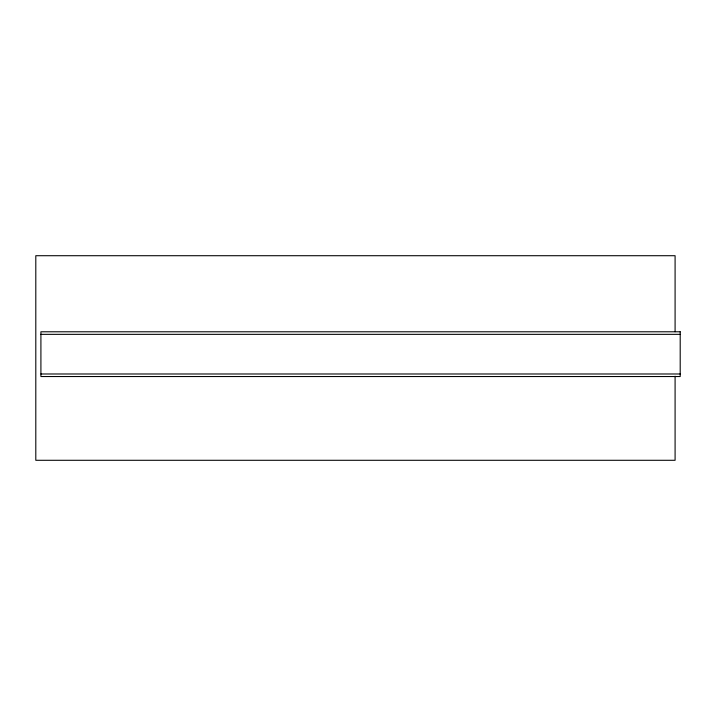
<?xml version="1.0" encoding="UTF-8"?>
<svg xmlns="http://www.w3.org/2000/svg" width="716" height="716" viewBox="0 0 716 716"><rect width="100%" height="100%" fill="white"/><g stroke="black" fill="none" stroke-linecap="round" stroke-linejoin="round"><path stroke-width="1.07" d="M40.91 334.345L680.2 334.345M40.91 373.985L680.2 373.985M675.09 331.732L675.09 255.71L35.8 255.71L35.8 460.29L675.09 460.29L675.09 376.222M680.2 331.785L40.91 331.785L40.91 376.535L680.2 376.535L680.2 331.785"/></g></svg>
